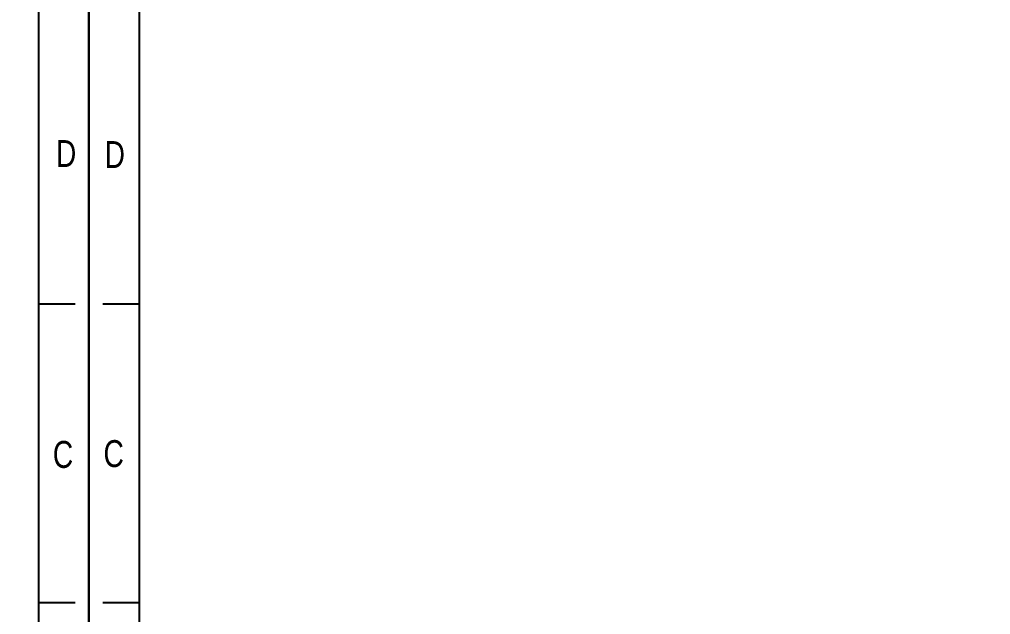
# Model space of a CAD drawing. Header units: millimetres. Extents: x 7531 to 19147, y 2539 to 6525.
# Drawn here: x 9432 to 9975, y 2866 to 3199 of the extents above; entities that cross this region are included whole.
import ezdxf

# ---------------------------------------------------------------- set-up
doc = ezdxf.new("R2010")
doc.units = ezdxf.units.MM
doc.styles.add('CKSTANDARD', font='arial.ttf')
doc.styles.add('Roamns', font='romans.shx')

# ---------------------------------------------------------------- blocks, each defined once
blk = doc.blocks.new('standard template')
for p, q in [((456, 14517), (54, 14517)), ((37812, 14517), (37409, 14517)), ((456, 11245), (54, 11245)), ((37812, 11245), (37409, 11245))]:
    blk.add_line(p, q)
blk.add_lwpolyline([(37963, 4700), (-97, 4700), (-97, 30879), (37963, 30879)], close=True)
at = {"color": 7}
blk.add_lwpolyline([(456, 6674), (456, 5964), (456, 5254), (456, 30226), (37409, 30226), (37409, 5254)], dxfattribs=at)
at = {"style": 'CKSTANDARD', "width": 0.75}
for s, p in [('D', (74, 16009)), ('D', (37601, 16020)), ('C', (62, 12732)), ('C', (37567, 12723))]:
    blk.add_text(s, height=295, dxfattribs=at).set_placement(p)
at = {"style": 'Roamns'}
for tag, p in [('PAGE_NAME', (27466, 7594)), ('PROJECT_NAME', (27466, 6884)), ('DRAWN_NAME', (27466, 6174)), ('VERSION', (34241, 6174)), ('SELECT_DATA', (27466, 5464)), ('PAGE_NUMBER', (34241, 5464))]:
    blk.add_attdef(tag, p, '', height=285, dxfattribs=at)

msp = doc.modelspace()

# ---------------------------------------------------------------- block references
at = {"transparency": 33554595, "xscale": 0.05097615323888361, "yscale": 0.05097615323888361, "zscale": 0.05097615323888361}
for p in [(7535.97138, 2299.44029), (9476.12583, 2299.44029)]:
    msp.add_blockref('standard template', p, dxfattribs=at)

doc.saveas('drawing.dxf')
